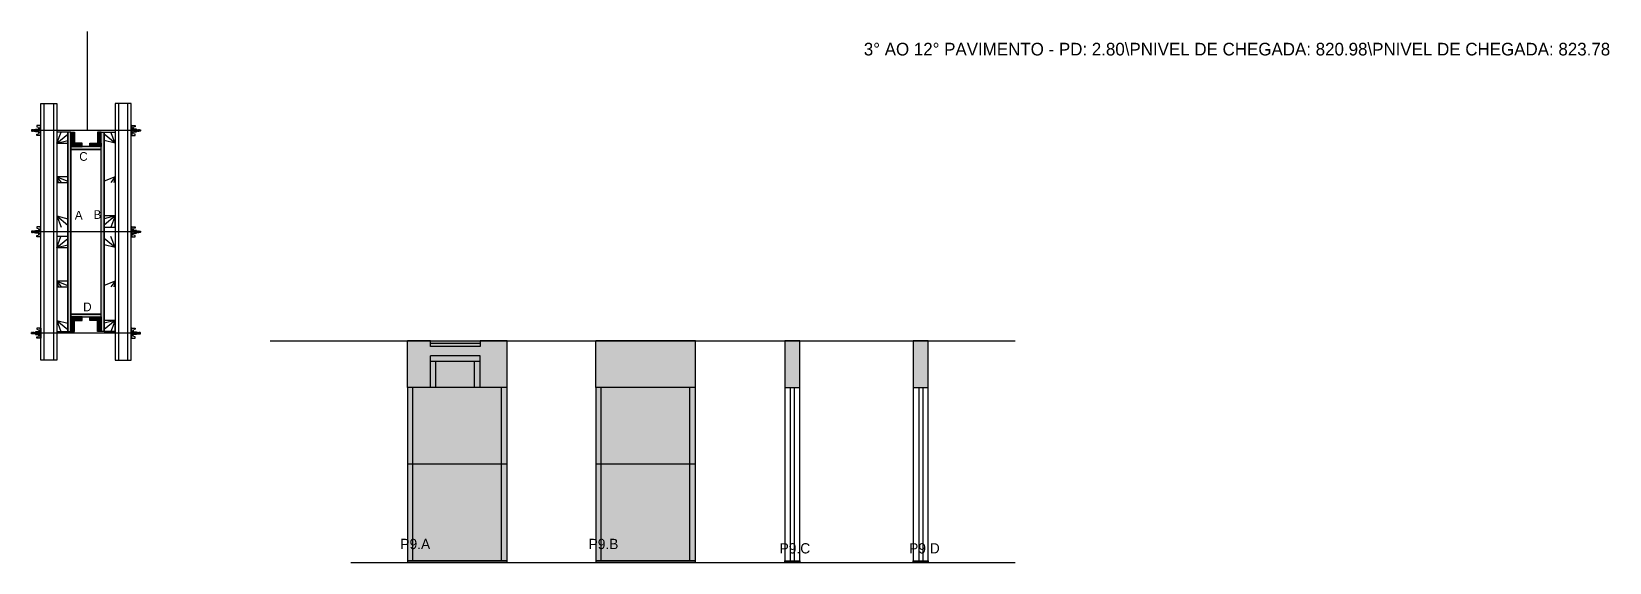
# Model space of a CAD drawing. Header units: metres. Extents: x 4302 to 6297, y 9820 to 10491.
import ezdxf

# ---------------------------------------------------------------- set-up
doc = ezdxf.new("R2010")
doc.units = ezdxf.units.M
for name, color, linetype in [('CHAPA', 7, 'Continuous'), ('COTA', 7, 'Continuous'), ('Hachura', 7, 'Continuous'), ('Madeira', 7, 'Continuous'), ('NOMENCLATURA', 7, 'Continuous'), ('Nível', 7, 'Continuous'), ('Painéis', 7, 'Continuous'), ('Perfil Metálico', 7, 'Continuous'), ('SARR_2.2x7', 7, 'Continuous'), ('SARRAFO', 7, 'Continuous'), ('Texto Seção', 7, 'Continuous'), ('TEXTO_GERAL', 7, 'Continuous')]:
    doc.layers.add(name, color=color, linetype=linetype)

msp = doc.modelspace()

# ---------------------------------------------------------------- hatches: boundary and pattern name
at = {"layer": 'COTA'}
h = msp.add_hatch(color=7, dxfattribs=at)
h.dxf.hatch_style = 1
h.paths.add_polyline_path([(4869.3, 10100.4), (4869.3, 10093.4), (4869.3, 10093.4), (4806.3, 10093.4), (4806.3, 10093.4), (4806.3, 10100.4), (4806.3, 10100.4), (4777.3, 10100.4), (4777.3, 10100.4), (4777.3, 10041.4), (4777.3, 10041.4), (4806.3, 10041.4), (4806.3, 10041.4), (4806.3, 10081.4), (4806.3, 10081.4), (4869.3, 10081.4), (4869.3, 10081.4), (4869.3, 10041.4), (4869.3, 10041.4), (4903.3, 10041.4), (4903.3, 10041.4), (4903.3, 10100.4), (4903.3, 10100.4), (4869.3, 10100.4)])
h = msp.add_hatch(color=7, dxfattribs=at)
h.dxf.hatch_style = 1
h.paths.add_polyline_path([(5015.3, 10041.4), (5141.3, 10041.4), (5141.3, 10041.4), (5141.3, 10100.4), (5141.3, 10100.4), (5015.3, 10100.4), (5015.3, 10100.4), (5015.3, 10041.4)])
h = msp.add_hatch(color=7, dxfattribs=at)
h.dxf.hatch_style = 1
h.paths.add_polyline_path([(5273.2, 10041.4), (5273.2, 10100.4), (5273.2, 10100.4), (5254.2, 10100.4), (5254.2, 10100.4), (5254.2, 10041.4), (5254.2, 10041.4), (5273.2, 10041.4)])
h = msp.add_hatch(color=7, dxfattribs=at)
h.dxf.hatch_style = 1
h.paths.add_polyline_path([(5435.7, 10041.4), (5435.7, 10100.4), (5435.7, 10100.4), (5416.7, 10100.4), (5416.7, 10100.4), (5416.7, 10041.4), (5416.7, 10041.4), (5435.7, 10041.4)])
at = {"layer": 'Hachura'}
h = msp.add_hatch(color=7, dxfattribs=at)
h.dxf.hatch_style = 1
h.paths.add_polyline_path([(4352, 10364.1), (4348, 10364.1), (4348, 10364.1), (4348, 10112.1), (4348, 10112.1), (4352, 10112.1), (4352, 10112.1), (4352, 10364.1)])
h = msp.add_hatch(color=7, dxfattribs=at)
h.dxf.hatch_style = 1
h.paths.add_polyline_path([(4352, 10350.1), (4356.4, 10350.1), (4356.4, 10350.1), (4356.4, 10364.1), (4356.4, 10364.1), (4352, 10364.1), (4352, 10364.1), (4352, 10350.1)])
h = msp.add_hatch(color=7, dxfattribs=at)
h.dxf.hatch_style = 1
h.paths.add_polyline_path([(4390, 10350.1), (4385.6, 10350.1), (4385.6, 10350.1), (4385.6, 10364.1), (4385.6, 10364.1), (4390, 10364.1), (4390, 10364.1), (4390, 10350.1)])
h = msp.add_hatch(color=7, dxfattribs=at)
h.dxf.hatch_style = 1
h.paths.add_polyline_path([(4390, 10364.1), (4394, 10364.1), (4394, 10364.1), (4394, 10112.1), (4394, 10112.1), (4390, 10112.1), (4390, 10112.1), (4390, 10364.1)])
h = msp.add_hatch(color=7, dxfattribs=at)
h.dxf.hatch_style = 1
h.paths.add_polyline_path([(4352, 10345.7), (4352, 10350.1), (4352, 10350.1), (4366, 10350.1), (4366, 10350.1), (4366, 10345.7), (4366, 10345.7), (4352, 10345.7)])
h = msp.add_hatch(color=7, dxfattribs=at)
h.dxf.hatch_style = 1
h.paths.add_polyline_path([(4390, 10342.1), (4390, 10345.7), (4390, 10345.7), (4352, 10345.7), (4352, 10345.7), (4352, 10342.1), (4352, 10342.1), (4390, 10342.1)])
h = msp.add_hatch(color=7, dxfattribs=at)
h.dxf.hatch_style = 1
h.paths.add_polyline_path([(4390, 10342.1), (4390, 10345.7), (4390, 10345.7), (4352, 10345.7), (4352, 10345.7), (4352, 10342.1), (4352, 10342.1), (4390, 10342.1)])
h = msp.add_hatch(color=7, dxfattribs=at)
h.dxf.hatch_style = 1
h.paths.add_polyline_path([(4390, 10345.7), (4390, 10350.1), (4390, 10350.1), (4376, 10350.1), (4376, 10350.1), (4376, 10345.7), (4376, 10345.7), (4390, 10345.7)])
h = msp.add_hatch(color=7, dxfattribs=at)
h.dxf.hatch_style = 1
h.paths.add_polyline_path([(4390, 10130.5), (4390, 10134.1), (4390, 10134.1), (4352, 10134.1), (4352, 10134.1), (4352, 10130.5), (4352, 10130.5), (4390, 10130.5)])
h = msp.add_hatch(color=7, dxfattribs=at)
h.dxf.hatch_style = 1
h.paths.add_polyline_path([(4390, 10130.5), (4390, 10134.1), (4390, 10134.1), (4352, 10134.1), (4352, 10134.1), (4352, 10130.5), (4352, 10130.5), (4390, 10130.5)])
h = msp.add_hatch(color=7, dxfattribs=at)
h.dxf.hatch_style = 1
h.paths.add_polyline_path([(4352, 10126.1), (4352, 10130.5), (4352, 10130.5), (4366, 10130.5), (4366, 10130.5), (4366, 10126.1), (4366, 10126.1), (4352, 10126.1)])
h = msp.add_hatch(color=7, dxfattribs=at)
h.dxf.hatch_style = 1
h.paths.add_polyline_path([(4352, 10126.1), (4356.4, 10126.1), (4356.4, 10126.1), (4356.4, 10112.1), (4356.4, 10112.1), (4352, 10112.1), (4352, 10112.1), (4352, 10126.1)])
h = msp.add_hatch(color=7, dxfattribs=at)
h.dxf.hatch_style = 1
h.paths.add_polyline_path([(4390, 10126.1), (4390, 10130.5), (4390, 10130.5), (4376, 10130.5), (4376, 10130.5), (4376, 10126.1), (4376, 10126.1), (4390, 10126.1)])
h = msp.add_hatch(color=7, dxfattribs=at)
h.dxf.hatch_style = 1
h.paths.add_polyline_path([(4390, 10126.1), (4385.6, 10126.1), (4385.6, 10126.1), (4385.6, 10112.1), (4385.6, 10112.1), (4390, 10112.1), (4390, 10112.1), (4390, 10126.1)])
h = msp.add_hatch(color=7, dxfattribs=at)
h.dxf.hatch_style = 1
h.paths.add_polyline_path([(4869.3, 10100.4), (4806.3, 10100.4), (4806.3, 10100.4), (4806.3, 10093.4), (4806.3, 10093.4), (4869.3, 10093.4), (4869.3, 10093.4), (4869.3, 10100.4)])
h = msp.add_hatch(color=7, dxfattribs=at)
h.dxf.hatch_style = 1
h.paths.add_polyline_path([(4869.3, 10081.4), (4806.3, 10081.4), (4806.3, 10081.4), (4806.3, 10041.4), (4806.3, 10041.4), (4869.3, 10041.4), (4869.3, 10041.4), (4869.3, 10081.4)])
h = msp.add_hatch(color=7, dxfattribs=at)
h.dxf.hatch_style = 1
h.paths.add_polyline_path([(4903.3, 10041.4), (4777.3, 10041.4), (4777.3, 10041.4), (4777.3, 9820.4), (4777.3, 9820.4), (4903.3, 9820.4), (4903.3, 9820.4), (4903.3, 10041.4)])
h = msp.add_hatch(color=7, dxfattribs=at)
h.dxf.hatch_style = 1
h.paths.add_polyline_path([(5141.3, 10041.4), (5015.3, 10041.4), (5015.3, 10041.4), (5015.3, 9820.4), (5015.3, 9820.4), (5141.3, 9820.4), (5141.3, 9820.4), (5141.3, 10041.4)])

# ---------------------------------------------------------------- linework, layer by layer
at = {"layer": 'CHAPA', "color": 7, "lineweight": 25}
for points in [[(4352, 10364.1), (4348, 10364.1), (4348, 10112.1), (4352, 10112.1)], [(4352, 10364.1), (4348, 10364.1), (4348, 10112.1), (4352, 10112.1)], [(4390, 10364.1), (4394, 10364.1), (4394, 10112.1), (4390, 10112.1)], [(4390, 10364.1), (4394, 10364.1), (4394, 10112.1), (4390, 10112.1)], [(4390, 10342.1), (4390, 10345.7), (4352, 10345.7), (4352, 10342.1)], [(4390, 10342.1), (4390, 10345.7), (4352, 10345.7), (4352, 10342.1)], [(4390, 10130.5), (4390, 10134.1), (4352, 10134.1), (4352, 10130.5)], [(4390, 10130.5), (4390, 10134.1), (4352, 10134.1), (4352, 10130.5)]]:
    msp.add_lwpolyline(points, close=True, dxfattribs=at)
at = {"layer": 'COTA', "color": 7, "lineweight": 25}
for p, q in [((4777.3, 10041.4), (4777.3, 10100.4)), ((4806.3, 10100.4), (4777.3, 10100.4)), ((4903.3, 10100.4), (4869.3, 10100.4)), ((4903.3, 10041.4), (4903.3, 10100.4)), ((5141.3, 10100.4), (5015.3, 10100.4)), ((5015.3, 10041.4), (5015.3, 10100.4)), ((5141.3, 10041.4), (5141.3, 10100.4))]:
    msp.add_line(p, q, dxfattribs=at)
for points in [[(5273.2, 10041.4), (5273.2, 10100.4), (5254.2, 10100.4), (5254.2, 10041.4)], [(5435.7, 10041.4), (5435.7, 10100.4), (5416.7, 10100.4), (5416.7, 10041.4)]]:
    msp.add_lwpolyline(points, dxfattribs=at)
at = {"layer": 'Defpoints', "color": 7, "lineweight": 25}
msp.add_line((4372.9, 10366.1), (4372.9, 10491.1), dxfattribs=at)
at = {"layer": 'Hachura', "color": 7, "lineweight": 25}
for p, q in [((4314, 10372.5), (4308.9, 10372.5)), ((4308.9, 10372.5), (4308.9, 10370.9)), ((4313.1, 10372.5), (4313.1, 10359.6)), ((4313.1, 10372.5), (4313.1, 10367.4)), ((4313.1, 10372.4), (4314, 10372.4)), ((4313.1, 10372.2), (4314, 10372.2)), ((4313.1, 10371.8), (4314, 10371.8)), ((4313.1, 10371.4), (4314, 10371.4)), ((4314, 10359.6), (4314, 10372.5)), ((4428, 10359.6), (4428, 10372.5)), ((4428, 10372.5), (4433.2, 10372.5)), ((4429, 10372.4), (4428, 10372.4)), ((4429, 10372.2), (4428, 10372.2)), ((4429, 10371.8), (4428, 10371.8)), ((4429, 10371.4), (4428, 10371.4)), ((4428.9, 10372.5), (4428.9, 10359.6)), ((4428.9, 10372.5), (4428.9, 10367.4)), ((4433.2, 10372.5), (4433.2, 10370.9)), ((4302.6, 10367.1), (4302.2, 10366.8)), ((4302.2, 10366.8), (4302.2, 10365.5)), ((4302.6, 10365.2), (4302.2, 10365.5)), ((4302.9, 10367.1), (4302.6, 10367.1)), ((4302.6, 10367.1), (4302.6, 10367.1)), ((4302.6, 10365.2), (4302.6, 10367.1)), ((4303.2, 10365.2), (4302.6, 10366.5)), ((4303.1, 10365.1), (4302.6, 10366.2)), ((4302.6, 10365.7), (4302.9, 10365)), ((4302.6, 10365.4), (4302.7, 10365.2)), ((4302.7, 10365.2), (4302.6, 10365.2)), ((4302.9, 10367.1), (4303.8, 10365.2)), ((4302.9, 10367.1), (4303.8, 10365.2)), ((4303, 10367.2), (4304.1, 10365)), ((4304.3, 10365.1), (4303.2, 10367.2)), ((4303.2, 10365.2), (4303.8, 10365.2)), ((4304, 10367.1), (4303.4, 10367.1)), ((4304.4, 10365.2), (4303.4, 10367.1)), ((4304, 10367.1), (4305, 10365.2)), ((4304.1, 10367.2), (4305.2, 10365)), ((4305.4, 10365.1), (4304.4, 10367.2)), ((4305, 10365.2), (4304.4, 10365.2)), ((4305.2, 10367.1), (4304.6, 10367.1)), ((4305.5, 10365.2), (4304.6, 10367.1)), ((4304.8, 10367.1), (4304.6, 10367.1)), ((4305.2, 10367.1), (4306.2, 10365.2)), ((4305.3, 10367.2), (4306.4, 10365)), ((4306.6, 10365.1), (4305.5, 10367.2)), ((4305.7, 10365.2), (4305.5, 10365.2)), ((4306.4, 10367.1), (4305.7, 10367.1)), ((4306.7, 10365.2), (4305.7, 10367.1)), ((4305.7, 10365.2), (4306.2, 10365.2)), ((4306.4, 10367.1), (4307.3, 10365.2)), ((4307.3, 10366), (4306.7, 10367.2)), ((4306.7, 10365.2), (4307.3, 10365.2)), ((4307.3, 10366.2), (4306.9, 10367.1)), ((4307.3, 10367.1), (4306.9, 10367.1)), ((4438.8, 10366.1), (4307, 10366.1)), ((4307.3, 10364.4), (4307.3, 10367.8)), ((4307.3, 10367.8), (4310.5, 10367.8)), ((4307.3, 10366.7), (4310.5, 10366.7)), ((4307.3, 10365.2), (4310.5, 10365.2)), ((4310.5, 10364.4), (4307.3, 10364.4)), ((4307.4, 10364.4), (4307.4, 10367.8)), ((4308.9, 10370.9), (4311.1, 10370.3)), ((4308.9, 10361.3), (4311.1, 10361.9)), ((4308.9, 10359.6), (4308.9, 10361.3)), ((4313.1, 10359.6), (4308.9, 10359.6)), ((4310.5, 10368), (4310.5, 10364.2)), ((4313.1, 10368), (4310.5, 10368)), ((4310.5, 10364.2), (4310.5, 10364.4)), ((4310.5, 10364.2), (4310.5, 10364.4)), ((4310.5, 10364.2), (4313.1, 10364.2)), ((4313.1, 10366.4), (4311.1, 10366.4)), ((4311.1, 10365.9), (4313.1, 10365.9)), ((4311.3, 10370), (4311.3, 10368)), ((4311.3, 10362.2), (4311.3, 10364.2)), ((4313.1, 10370.5), (4314, 10370.5)), ((4313.1, 10369.1), (4314, 10369.1)), ((4313.1, 10366.1), (4313.1, 10368)), ((4313.1, 10367.4), (4313.1, 10366.7)), ((4313.1, 10366.1), (4314, 10366.1)), ((4313.1, 10363.1), (4314, 10363.1)), ((4313.1, 10361.6), (4314, 10361.6)), ((4313.1, 10360.8), (4314, 10360.8)), ((4313.1, 10360.3), (4314, 10360.3)), ((4313.1, 10360), (4314, 10360)), ((4313.1, 10359.8), (4314, 10359.8)), ((4313.1, 10359.6), (4314, 10359.6)), ((4313.4, 10367), (4313.2, 10367)), ((4313.3, 10365.1), (4313.7, 10365.1)), ((4313.9, 10367), (4313.4, 10367)), ((4314, 10360.6), (4314, 10368.4)), ((4429, 10370.5), (4428, 10370.5)), ((4429, 10369.1), (4428, 10369.1)), ((4428, 10360.6), (4428, 10368.4)), ((4428.9, 10366.1), (4428, 10366.1)), ((4429, 10363.1), (4428, 10363.1)), ((4429, 10361.6), (4428, 10361.6)), ((4429, 10360.8), (4428, 10360.8)), ((4429, 10360.3), (4428, 10360.3)), ((4429, 10360), (4428, 10360)), ((4429, 10359.8), (4428, 10359.8)), ((4428.9, 10359.6), (4428, 10359.6)), ((4428.2, 10367), (4428.6, 10367)), ((4428.8, 10365.1), (4428.4, 10365.1)), ((4428.6, 10367), (4428.8, 10367)), ((4428.9, 10366.1), (4428.9, 10368)), ((4428.9, 10368), (4431.5, 10368)), ((4428.9, 10367.4), (4428.9, 10366.7)), ((4428.9, 10366.4), (4430.9, 10366.4)), ((4430.9, 10365.9), (4428.9, 10365.9)), ((4431.5, 10364.2), (4428.9, 10364.2)), ((4428.9, 10359.6), (4433.2, 10359.6)), ((4430.7, 10370), (4430.7, 10368)), ((4430.7, 10362.2), (4430.7, 10364.2)), ((4433.2, 10370.9), (4431, 10370.3)), ((4433.2, 10361.3), (4431, 10361.9)), ((4431.5, 10368), (4431.5, 10364.2)), ((4434.7, 10367.8), (4431.5, 10367.8)), ((4434.7, 10366.7), (4431.5, 10366.7)), ((4434.7, 10365.2), (4431.5, 10365.2)), ((4431.5, 10364.4), (4434.7, 10364.4)), ((4431.5, 10364.2), (4431.5, 10364.4)), ((4431.5, 10364.2), (4431.5, 10364.4)), ((4433.2, 10359.6), (4433.2, 10361.3)), ((4434.7, 10364.4), (4434.7, 10367.8)), ((4434.7, 10364.4), (4434.7, 10367.8)), ((4434.7, 10366), (4435.4, 10367.2)), ((4435.7, 10367.1), (4434.7, 10365.2)), ((4434.7, 10366.2), (4435.2, 10367.1)), ((4434.7, 10367.1), (4435.2, 10367.1)), ((4435.4, 10365.2), (4434.7, 10365.2)), ((4435.4, 10365.2), (4436.4, 10367.1)), ((4435.5, 10365.1), (4436.5, 10367.2)), ((4436.8, 10367.2), (4435.7, 10365)), ((4435.7, 10367.1), (4436.4, 10367.1)), ((4436.9, 10367.1), (4435.9, 10365.2)), ((4436.3, 10365.2), (4435.9, 10365.2)), ((4436.3, 10365.2), (4436.5, 10365.2)), ((4436.5, 10365.2), (4437.5, 10367.1)), ((4436.6, 10365.1), (4437.7, 10367.2)), ((4437.9, 10367.2), (4436.9, 10365)), ((4436.9, 10367.1), (4437.5, 10367.1)), ((4438, 10367.1), (4437.1, 10365.2)), ((4437.1, 10365.2), (4437.7, 10365.2)), ((4437.3, 10367.1), (4437.5, 10367.1)), ((4437.7, 10365.2), (4438.7, 10367.1)), ((4437.8, 10365.1), (4438.9, 10367.2)), ((4439.1, 10367.2), (4438, 10365)), ((4438, 10367.1), (4438.7, 10367.1)), ((4439.2, 10367.1), (4438.2, 10365.2)), ((4439.2, 10367.1), (4438.2, 10365.2)), ((4438.9, 10365.2), (4438.2, 10365.2)), ((4438.9, 10365.2), (4439.5, 10366.5)), ((4438.9, 10365.1), (4439.5, 10366.2)), ((4439.2, 10367.1), (4439.5, 10367.1)), ((4439.5, 10365.7), (4439.2, 10365)), ((4439.5, 10365.4), (4439.4, 10365.2)), ((4439.4, 10365.2), (4439.5, 10365.2)), ((4439.5, 10367.1), (4439.5, 10367.1)), ((4439.5, 10367.1), (4439.8, 10366.8)), ((4439.5, 10365.2), (4439.5, 10367.1)), ((4439.5, 10365.2), (4439.8, 10365.5)), ((4439.8, 10366.8), (4439.8, 10365.5)), ((4302.5, 10239.1), (4302.2, 10238.8)), ((4302.2, 10238.8), (4302.2, 10237.5)), ((4302.5, 10237.2), (4302.2, 10237.5)), ((4302.9, 10239.1), (4302.5, 10239.1)), ((4302.5, 10239.1), (4302.5, 10239.1)), ((4302.5, 10237.2), (4302.5, 10239.1)), ((4303.2, 10237.2), (4302.5, 10238.5)), ((4303.1, 10237.1), (4302.5, 10238.2)), ((4302.5, 10237.7), (4302.9, 10237)), ((4302.5, 10237.4), (4302.7, 10237.2)), ((4302.7, 10237.2), (4302.5, 10237.2)), ((4302.9, 10239.2), (4304, 10237)), ((4302.9, 10239.1), (4303.8, 10237.2)), ((4302.9, 10239.1), (4303.8, 10237.2)), ((4304.3, 10237.1), (4303.2, 10239.2)), ((4303.2, 10237.2), (4303.8, 10237.2)), ((4304, 10239.1), (4303.4, 10239.1)), ((4304.3, 10237.2), (4303.4, 10239.1)), ((4304, 10239.1), (4305, 10237.2)), ((4304.1, 10239.2), (4305.2, 10237)), ((4305.4, 10237.1), (4304.3, 10239.2)), ((4305, 10237.2), (4304.3, 10237.2)), ((4305.2, 10239.1), (4304.5, 10239.1)), ((4305.5, 10237.2), (4304.5, 10239.1)), ((4304.7, 10239.1), (4304.5, 10239.1)), ((4305.2, 10239.1), (4306.1, 10237.2)), ((4305.3, 10239.2), (4306.4, 10237)), ((4306.6, 10237.1), (4305.5, 10239.2)), ((4305.7, 10237.2), (4305.5, 10237.2)), ((4306.3, 10239.1), (4305.7, 10239.1)), ((4306.7, 10237.2), (4305.7, 10239.1)), ((4305.7, 10237.2), (4306.1, 10237.2)), ((4306.3, 10239.1), (4307.3, 10237.2)), ((4307.3, 10238), (4306.7, 10239.2)), ((4306.7, 10237.2), (4307.3, 10237.2)), ((4307.3, 10238.2), (4306.9, 10239.1)), ((4307.3, 10239.1), (4306.9, 10239.1)), ((4438.8, 10238.1), (4307, 10238.1)), ((4307.3, 10236.4), (4307.3, 10239.8)), ((4307.3, 10239.8), (4310.5, 10239.8)), ((4307.3, 10238.7), (4310.5, 10238.7)), ((4307.3, 10237.2), (4310.5, 10237.2)), ((4310.5, 10236.4), (4307.3, 10236.4)), ((4307.4, 10236.4), (4307.4, 10239.8)), ((4314, 10244.5), (4308.9, 10244.5)), ((4308.9, 10244.5), (4308.9, 10242.9)), ((4308.9, 10242.9), (4311.1, 10242.3)), ((4308.9, 10233.3), (4311.1, 10233.9)), ((4308.9, 10231.6), (4308.9, 10233.3)), ((4310.5, 10240), (4310.5, 10236.1)), ((4313.1, 10240), (4310.5, 10240)), ((4310.5, 10236.1), (4310.5, 10236.4)), ((4310.5, 10236.1), (4310.5, 10236.4)), ((4310.5, 10236.1), (4313.1, 10236.1)), ((4313.1, 10238.4), (4311.1, 10238.4)), ((4311.1, 10237.9), (4313.1, 10237.9)), ((4311.3, 10242), (4311.3, 10240)), ((4311.3, 10234.2), (4311.3, 10236.2)), ((4313.1, 10244.5), (4313.1, 10231.6)), ((4313.1, 10244.5), (4313.1, 10239.4)), ((4313.1, 10244.4), (4314, 10244.4)), ((4313.1, 10244.2), (4314, 10244.2)), ((4313.1, 10243.8), (4314, 10243.8)), ((4313.1, 10243.4), (4314, 10243.4)), ((4313.1, 10242.5), (4314, 10242.5)), ((4313.1, 10241.1), (4314, 10241.1)), ((4313.1, 10238.1), (4313.1, 10240)), ((4313.1, 10239.4), (4313.1, 10238.7)), ((4313.1, 10238.1), (4314, 10238.1)), ((4313.1, 10235.1), (4314, 10235.1)), ((4313.1, 10233.6), (4314, 10233.6)), ((4313.1, 10232.8), (4314, 10232.8)), ((4313.1, 10232.3), (4314, 10232.3)), ((4313.1, 10232), (4314, 10232)), ((4313.1, 10231.8), (4314, 10231.8)), ((4313.4, 10239), (4313.2, 10239)), ((4313.2, 10237.1), (4313.7, 10237.1)), ((4313.9, 10239), (4313.4, 10239)), ((4314, 10231.6), (4314, 10244.5)), ((4314, 10232.6), (4314, 10240.4)), ((4428, 10231.6), (4428, 10244.5)), ((4428, 10244.5), (4433.1, 10244.5)), ((4428.9, 10244.4), (4428, 10244.4)), ((4428.9, 10244.2), (4428, 10244.2)), ((4428.9, 10243.8), (4428, 10243.8)), ((4428.9, 10243.4), (4428, 10243.4)), ((4428.9, 10242.5), (4428, 10242.5)), ((4428.9, 10241.1), (4428, 10241.1)), ((4428, 10232.6), (4428, 10240.4)), ((4428.9, 10238.1), (4428, 10238.1)), ((4428.9, 10235.1), (4428, 10235.1)), ((4428.9, 10233.6), (4428, 10233.6)), ((4428.9, 10232.8), (4428, 10232.8)), ((4428.9, 10232.3), (4428, 10232.3)), ((4428.9, 10232), (4428, 10232)), ((4428.9, 10231.8), (4428, 10231.8)), ((4428.2, 10239), (4428.6, 10239)), ((4428.8, 10237.1), (4428.4, 10237.1)), ((4428.6, 10239), (4428.8, 10239)), ((4428.9, 10244.5), (4428.9, 10231.6)), ((4428.9, 10244.5), (4428.9, 10239.4)), ((4428.9, 10238.1), (4428.9, 10240)), ((4428.9, 10240), (4431.5, 10240)), ((4428.9, 10239.4), (4428.9, 10238.7)), ((4428.9, 10238.4), (4430.9, 10238.4)), ((4430.9, 10237.9), (4428.9, 10237.9)), ((4431.5, 10236.1), (4428.9, 10236.1)), ((4430.7, 10242), (4430.7, 10240)), ((4430.7, 10234.2), (4430.7, 10236.2)), ((4433.2, 10242.9), (4431, 10242.3)), ((4433.2, 10233.3), (4431, 10233.9)), ((4431.5, 10240), (4431.5, 10236.1)), ((4434.7, 10239.8), (4431.5, 10239.8)), ((4434.7, 10238.7), (4431.5, 10238.7)), ((4434.7, 10237.2), (4431.5, 10237.2)), ((4431.5, 10236.4), (4434.7, 10236.4)), ((4431.5, 10236.1), (4431.5, 10236.4)), ((4431.5, 10236.1), (4431.5, 10236.4)), ((4433.2, 10244.5), (4433.2, 10242.9)), ((4433.2, 10231.6), (4433.2, 10233.3)), ((4434.7, 10236.4), (4434.7, 10239.8)), ((4434.7, 10236.4), (4434.7, 10239.8)), ((4434.7, 10238), (4435.4, 10239.2)), ((4435.7, 10239.1), (4434.7, 10237.2)), ((4434.7, 10238.2), (4435.2, 10239.1)), ((4434.7, 10239.1), (4435.2, 10239.1)), ((4435.4, 10237.2), (4434.7, 10237.2)), ((4435.4, 10237.1), (4436.5, 10239.2)), ((4435.4, 10237.2), (4436.3, 10239.1)), ((4436.8, 10239.2), (4435.7, 10237)), ((4435.7, 10239.1), (4436.3, 10239.1)), ((4436.8, 10239.1), (4435.9, 10237.2)), ((4436.3, 10237.2), (4435.9, 10237.2)), ((4436.3, 10237.2), (4436.5, 10237.2)), ((4436.5, 10237.2), (4437.5, 10239.1)), ((4436.6, 10237.1), (4437.7, 10239.2)), ((4437.9, 10239.2), (4436.8, 10237)), ((4436.8, 10239.1), (4437.5, 10239.1)), ((4438, 10239.1), (4437, 10237.2)), ((4437, 10237.2), (4437.7, 10237.2)), ((4437.3, 10239.1), (4437.5, 10239.1)), ((4437.7, 10237.2), (4438.7, 10239.1)), ((4437.8, 10237.1), (4438.8, 10239.2)), ((4439.1, 10239.2), (4438, 10237)), ((4438, 10239.1), (4438.7, 10239.1)), ((4439.2, 10239.1), (4438.2, 10237.2)), ((4439.2, 10239.1), (4438.2, 10237.2)), ((4438.8, 10237.2), (4438.2, 10237.2)), ((4438.8, 10237.2), (4439.5, 10238.5)), ((4438.9, 10237.1), (4439.5, 10238.2)), ((4439.2, 10239.1), (4439.5, 10239.1)), ((4439.5, 10237.7), (4439.2, 10237)), ((4439.5, 10237.4), (4439.4, 10237.2)), ((4439.4, 10237.2), (4439.5, 10237.2)), ((4439.5, 10239.1), (4439.5, 10239.1)), ((4439.5, 10239.1), (4439.8, 10238.8)), ((4439.5, 10237.2), (4439.5, 10239.1)), ((4439.5, 10237.2), (4439.8, 10237.5)), ((4439.8, 10238.8), (4439.8, 10237.5)), ((4313.1, 10231.6), (4308.9, 10231.6)), ((4313.1, 10231.6), (4314, 10231.6)), ((4428.9, 10231.6), (4428, 10231.6)), ((4428.9, 10231.6), (4433.2, 10231.6)), ((4313.1, 10116.5), (4308.9, 10116.5)), ((4308.9, 10116.5), (4308.9, 10114.9)), ((4308.9, 10114.9), (4311.1, 10114.3)), ((4311.3, 10114), (4311.3, 10112)), ((4313.1, 10103.6), (4313.1, 10116.5)), ((4313.1, 10116.5), (4314, 10116.5)), ((4313.1, 10116.4), (4314, 10116.4)), ((4313.1, 10116.2), (4314, 10116.2)), ((4313.1, 10115.8), (4314, 10115.8)), ((4313.1, 10115.4), (4314, 10115.4)), ((4313.1, 10114.5), (4314, 10114.5)), ((4313.1, 10113.1), (4314, 10113.1)), ((4314, 10116.5), (4314, 10103.6)), ((4314, 10115.6), (4314, 10107.8)), ((4428, 10116.5), (4428, 10103.6)), ((4428.9, 10116.5), (4428, 10116.5)), ((4429, 10116.4), (4428, 10116.4)), ((4429, 10116.2), (4428, 10116.2)), ((4429, 10115.8), (4428, 10115.8)), ((4428, 10115.6), (4428, 10107.8)), ((4429, 10115.4), (4428, 10115.4)), ((4429, 10114.5), (4428, 10114.5)), ((4429, 10113.1), (4428, 10113.1)), ((4428.9, 10103.6), (4428.9, 10116.5)), ((4428.9, 10116.5), (4433.2, 10116.5)), ((4430.7, 10114), (4430.7, 10112)), ((4433.2, 10114.9), (4431, 10114.3)), ((4433.2, 10116.5), (4433.2, 10114.9)), ((4302.6, 10111), (4302.2, 10110.7)), ((4302.2, 10109.4), (4302.2, 10110.7)), ((4302.6, 10109.1), (4302.2, 10109.4)), ((4302.6, 10110.5), (4302.9, 10111.1)), ((4303.1, 10111.1), (4302.6, 10110)), ((4302.6, 10110.7), (4302.7, 10111)), ((4302.7, 10111), (4302.6, 10111)), ((4303.2, 10111), (4302.6, 10109.7)), ((4302.6, 10111), (4302.6, 10109.1)), ((4302.9, 10109.1), (4302.6, 10109.1)), ((4302.6, 10109.1), (4302.6, 10109.1)), ((4302.9, 10109.1), (4303.8, 10111)), ((4302.9, 10109.1), (4303.8, 10111)), ((4303, 10109), (4304.1, 10111.1)), ((4304.3, 10111.1), (4303.2, 10108.9)), ((4303.2, 10111), (4303.8, 10111)), ((4304.4, 10111), (4303.4, 10109.1)), ((4304, 10109.1), (4303.4, 10109.1)), ((4304, 10109.1), (4305, 10111)), ((4304.1, 10109), (4305.2, 10111.1)), ((4305.4, 10111.1), (4304.4, 10108.9)), ((4305, 10111), (4304.4, 10111)), ((4305.5, 10111), (4304.6, 10109.1)), ((4305.2, 10109.1), (4304.6, 10109.1)), ((4304.8, 10109.1), (4304.6, 10109.1)), ((4305.2, 10109.1), (4306.2, 10111)), ((4305.3, 10109), (4306.4, 10111.1)), ((4306.6, 10111.1), (4305.5, 10108.9)), ((4305.7, 10111), (4305.5, 10111)), ((4305.7, 10111), (4306.2, 10111)), ((4306.7, 10111), (4305.7, 10109.1)), ((4306.4, 10109.1), (4305.7, 10109.1)), ((4306.4, 10109.1), (4307.3, 10111)), ((4306.7, 10111), (4307.3, 10111)), ((4307.3, 10110.2), (4306.7, 10108.9)), ((4307.3, 10110), (4306.9, 10109.1)), ((4307.3, 10109.1), (4306.9, 10109.1)), ((4438.8, 10110.1), (4307, 10110.1)), ((4307.3, 10111.8), (4307.3, 10108.4)), ((4310.5, 10111.8), (4307.3, 10111.8)), ((4307.3, 10111), (4310.5, 10111)), ((4307.3, 10109.4), (4310.5, 10109.4)), ((4307.3, 10108.4), (4310.5, 10108.4)), ((4307.4, 10111.8), (4307.4, 10108.4)), ((4308.9, 10105.3), (4311.1, 10105.9)), ((4308.9, 10103.6), (4308.9, 10105.3)), ((4314, 10103.6), (4308.9, 10103.6)), ((4310.5, 10108.2), (4310.5, 10112)), ((4310.5, 10112), (4313.1, 10112)), ((4310.5, 10112), (4310.5, 10111.8)), ((4310.5, 10112), (4310.5, 10111.8)), ((4313.1, 10108.2), (4310.5, 10108.2)), ((4311.1, 10110.3), (4313.1, 10110.3)), ((4313.1, 10109.8), (4311.1, 10109.8)), ((4311.3, 10106.2), (4311.3, 10108.2)), ((4313.1, 10110.1), (4313.1, 10108.2)), ((4313.1, 10110.1), (4314, 10110.1)), ((4313.1, 10108.8), (4313.1, 10109.4)), ((4313.1, 10103.6), (4313.1, 10108.8)), ((4313.1, 10107), (4314, 10107)), ((4313.1, 10105.6), (4314, 10105.6)), ((4313.1, 10104.8), (4314, 10104.8)), ((4313.1, 10104.3), (4314, 10104.3)), ((4313.1, 10104), (4314, 10104)), ((4313.1, 10103.8), (4314, 10103.8)), ((4313.4, 10109.1), (4313.2, 10109.1)), ((4313.3, 10111.1), (4313.7, 10111.1)), ((4313.9, 10109.1), (4313.4, 10109.1)), ((4428.9, 10110.1), (4428, 10110.1)), ((4429, 10107), (4428, 10107)), ((4429, 10105.6), (4428, 10105.6)), ((4429, 10104.8), (4428, 10104.8)), ((4429, 10104.3), (4428, 10104.3)), ((4429, 10104), (4428, 10104)), ((4429, 10103.8), (4428, 10103.8)), ((4428, 10103.6), (4433.2, 10103.6)), ((4428.2, 10109.1), (4428.6, 10109.1)), ((4428.8, 10111.1), (4428.4, 10111.1)), ((4428.6, 10109.1), (4428.8, 10109.1)), ((4431.5, 10112), (4428.9, 10112)), ((4430.9, 10110.3), (4428.9, 10110.3)), ((4428.9, 10110.1), (4428.9, 10108.2)), ((4428.9, 10109.8), (4430.9, 10109.8)), ((4428.9, 10108.8), (4428.9, 10109.4)), ((4428.9, 10103.6), (4428.9, 10108.8)), ((4428.9, 10108.2), (4431.5, 10108.2)), ((4430.7, 10106.2), (4430.7, 10108.2)), ((4433.2, 10105.3), (4431, 10105.9)), ((4431.5, 10108.2), (4431.5, 10112)), ((4431.5, 10112), (4431.5, 10111.8)), ((4431.5, 10112), (4431.5, 10111.8)), ((4431.5, 10111.8), (4434.7, 10111.8)), ((4434.7, 10111), (4431.5, 10111)), ((4434.7, 10109.4), (4431.5, 10109.4)), ((4434.7, 10108.4), (4431.5, 10108.4)), ((4433.2, 10103.6), (4433.2, 10105.3)), ((4434.7, 10111.8), (4434.7, 10108.4)), ((4434.7, 10111.8), (4434.7, 10108.4)), ((4435.4, 10111), (4434.7, 10111)), ((4435.7, 10109.1), (4434.7, 10111)), ((4434.7, 10110.2), (4435.4, 10108.9)), ((4434.7, 10110), (4435.2, 10109.1)), ((4434.7, 10109.1), (4435.2, 10109.1)), ((4435.4, 10111), (4436.4, 10109.1)), ((4435.5, 10111.1), (4436.5, 10108.9)), ((4436.8, 10109), (4435.7, 10111.1)), ((4435.7, 10109.1), (4436.4, 10109.1)), ((4436.3, 10111), (4435.9, 10111)), ((4436.9, 10109.1), (4435.9, 10111)), ((4436.3, 10111), (4436.5, 10111)), ((4436.5, 10111), (4437.5, 10109.1)), ((4436.6, 10111.1), (4437.7, 10108.9)), ((4437.9, 10109), (4436.9, 10111.1)), ((4436.9, 10109.1), (4437.5, 10109.1)), ((4437.1, 10111), (4437.7, 10111)), ((4438, 10109.1), (4437.1, 10111)), ((4437.3, 10109.1), (4437.5, 10109.1)), ((4437.7, 10111), (4438.7, 10109.1)), ((4437.8, 10111.1), (4438.9, 10108.9)), ((4439.1, 10109), (4438, 10111.1)), ((4438, 10109.1), (4438.7, 10109.1)), ((4439.2, 10109.1), (4438.2, 10111)), ((4438.9, 10111), (4438.2, 10111)), ((4439.2, 10109.1), (4438.2, 10111)), ((4438.9, 10111.1), (4439.5, 10110)), ((4438.9, 10111), (4439.5, 10109.7)), ((4439.5, 10110.5), (4439.2, 10111.1)), ((4439.2, 10109.1), (4439.5, 10109.1)), ((4439.5, 10110.7), (4439.4, 10111)), ((4439.4, 10111), (4439.5, 10111)), ((4439.5, 10111), (4439.8, 10110.7)), ((4439.5, 10111), (4439.5, 10109.1)), ((4439.5, 10109.1), (4439.8, 10109.4)), ((4439.5, 10109.1), (4439.5, 10109.1)), ((4439.8, 10109.4), (4439.8, 10110.7))]:
    msp.add_line(p, q, dxfattribs=at)
at = {"layer": 'Madeira', "color": 7, "lineweight": 25}
for p, q in [((4334, 10350.1), (4339.5, 10364.1)), ((4334, 10350.1), (4348, 10361.6)), ((4334, 10350.1), (4348, 10353.6)), ((4408, 10350.1), (4394, 10361.6)), ((4408, 10350.1), (4394, 10353.6)), ((4408, 10350.1), (4402.6, 10364.1)), ((4334, 10307.6), (4339.8, 10300.6)), ((4334, 10307.6), (4335.8, 10300.6)), ((4334, 10307.6), (4348, 10302.2)), ((4408, 10307.6), (4394, 10302.2)), ((4408, 10307.6), (4402.3, 10300.6)), ((4408, 10307.6), (4406.3, 10300.6)), ((4334, 10258.1), (4348, 10246.6)), ((4334, 10258.1), (4348, 10254.6)), ((4334, 10258.1), (4339.5, 10244.1)), ((4408, 10258.1), (4394, 10246.6)), ((4408, 10258.1), (4394, 10254.6)), ((4408, 10258.1), (4402.6, 10244.1)), ((4334, 10218.1), (4339.4, 10232.1)), ((4408.1, 10218.1), (4402.6, 10232.1)), ((4334, 10218.1), (4348, 10229.6)), ((4334, 10218.1), (4348, 10221.6)), ((4408.1, 10218.1), (4394, 10229.6)), ((4408.1, 10218.1), (4394.1, 10221.6)), ((4334, 10175.6), (4339.8, 10168.6)), ((4334, 10175.6), (4335.8, 10168.6)), ((4334, 10175.6), (4348, 10170.2)), ((4408, 10175.6), (4394, 10170.2)), ((4408, 10175.6), (4402.3, 10168.6)), ((4408, 10175.6), (4406.3, 10168.6)), ((4334, 10126.1), (4348, 10114.6)), ((4334, 10126.1), (4348, 10122.6)), ((4334, 10126.1), (4339.4, 10112.1)), ((4408.1, 10126.1), (4394, 10114.6)), ((4408.1, 10126.1), (4394.1, 10122.6)), ((4408.1, 10126.1), (4402.6, 10112.1))]:
    msp.add_line(p, q, dxfattribs=at)
for points in [[(4334, 10112.1), (4348, 10112.1), (4348, 10364.1), (4334, 10364.1)], [(4334, 10350.1), (4348, 10350.1), (4348, 10364.1), (4334, 10364.1)], [(4408, 10112.1), (4394, 10112.1), (4394, 10364.1), (4408, 10364.1)], [(4408, 10112.1), (4394, 10112.1), (4394, 10364.1), (4408, 10364.1)], [(4334, 10307.6), (4334, 10300.6), (4348, 10300.6), (4348, 10307.6)], [(4408, 10258.1), (4394, 10258.1), (4394, 10244.1), (4408, 10244.1)], [(4334, 10218.1), (4348, 10218.1), (4348, 10232.1), (4334, 10232.1)], [(4334, 10175.6), (4334, 10168.6), (4348, 10168.6), (4348, 10175.6)], [(4408.1, 10126.1), (4394.1, 10126.1), (4394, 10112.1), (4408, 10112.1)]]:
    msp.add_lwpolyline(points, close=True, dxfattribs=at)
at = {"layer": 'Nível', "color": 7, "lineweight": 25}
for p, q in [((4603.7, 10100.4), (5545.7, 10100.4)), ((4705.9, 9820.4), (5545.7, 9820.4))]:
    msp.add_line(p, q, dxfattribs=at)
at = {"layer": 'Painéis', "color": 7, "lineweight": 25}
for p, q in [((4806.3, 10041.4), (4806.3, 10081.4)), ((4869.3, 10081.4), (4806.3, 10081.4)), ((4869.3, 10041.4), (4869.3, 10081.4)), ((4777.3, 10041.4), (4777.3, 9944.4)), ((4903.3, 10041.4), (4777.3, 10041.4)), ((4903.3, 9944.4), (4903.3, 10041.4)), ((5015.3, 10041.4), (5015.3, 9944.4)), ((5141.3, 10041.4), (5015.3, 10041.4)), ((5141.3, 9944.4), (5141.3, 10041.4)), ((5254.2, 10041.4), (5254.2, 9822.4)), ((5254.2, 10041.4), (5273.2, 10041.4)), ((5273.2, 9822.4), (5273.2, 10041.4)), ((5416.7, 10041.4), (5416.7, 9822.4)), ((5416.7, 10041.4), (5435.7, 10041.4)), ((5435.7, 9822.4), (5435.7, 10041.4)), ((4777.3, 9944.4), (4777.3, 9820.4)), ((4903.3, 9944.4), (4777.3, 9944.4)), ((4903.3, 9820.4), (4903.3, 9944.4)), ((5015.3, 9944.4), (5015.3, 9820.4)), ((5141.3, 9944.4), (5015.3, 9944.4)), ((5141.3, 9820.4), (5141.3, 9944.4)), ((4777.3, 9822.4), (4903.3, 9822.4)), ((5015.3, 9822.4), (5141.3, 9822.4)), ((5254.2, 9822.4), (5273.2, 9822.4)), ((5416.7, 9822.4), (5435.7, 9822.4))]:
    msp.add_line(p, q, dxfattribs=at)
for points in [[(4352, 10134.1), (4390, 10134.1), (4390, 10342.1), (4352, 10342.1)], [(4869.3, 10093.4), (4806.3, 10093.4), (4806.3, 10100.4), (4869.3, 10100.4)], [(4903.3, 9822.4), (4777.3, 9822.4), (4777.3, 9820.4), (4903.3, 9820.4)], [(5141.3, 9822.4), (5015.3, 9822.4), (5015.3, 9820.4), (5141.3, 9820.4)], [(5254.2, 9822.4), (5273.2, 9822.4), (5273.2, 9820.4), (5254.2, 9820.4)], [(5416.7, 9822.4), (5435.7, 9822.4), (5435.7, 9820.4), (5416.7, 9820.4)]]:
    msp.add_lwpolyline(points, close=True, dxfattribs=at)
at = {"layer": 'Perfil Metálico', "color": 7, "lineweight": 25}
for points in [[(4314, 10400.1), (4334, 10400.1), (4334, 10076.1), (4314, 10076.1)], [(4330, 10076.1), (4318, 10076.1), (4318, 10400.1), (4330, 10400.1)], [(4428, 10400.1), (4408, 10400.1), (4408, 10076.1), (4428, 10076.1)], [(4412, 10076.1), (4424, 10076.1), (4424, 10400.1), (4412, 10400.1)]]:
    msp.add_lwpolyline(points, close=True, dxfattribs=at)
at = {"layer": 'SARR_2.2x7', "color": 7, "lineweight": 25}
for p, q in [((4869.3, 10096.9), (4806.3, 10096.9)), ((4869.3, 10074.4), (4806.3, 10074.4)), ((4813.3, 10041.4), (4813.3, 10074.4)), ((4862.3, 10041.4), (4862.3, 10074.4)), ((4784.3, 9944.4), (4784.3, 10041.4)), ((4896.3, 9944.4), (4896.3, 10041.4)), ((5022.3, 9944.4), (5022.3, 10041.4)), ((5134.3, 9944.4), (5134.3, 10041.4)), ((5261.2, 10041.4), (5261.2, 9822.4)), ((5266.2, 10041.4), (5266.2, 9822.4)), ((5423.7, 10041.4), (5423.7, 9822.4)), ((5428.7, 10041.4), (5428.7, 9822.4)), ((4784.3, 9822.4), (4784.3, 9944.4)), ((4896.3, 9822.4), (4896.3, 9944.4)), ((5022.3, 9822.4), (5022.3, 9944.4)), ((5134.3, 9822.4), (5134.3, 9944.4)), ((4784.3, 9822.4), (4784.3, 9822.4)), ((4896.3, 9822.4), (4896.3, 9822.4)), ((5022.3, 9822.4), (5022.3, 9822.4)), ((5134.3, 9822.4), (5134.3, 9822.4))]:
    msp.add_line(p, q, dxfattribs=at)
at = {"layer": 'SARRAFO', "color": 7, "lineweight": 25}
for points in [[(4356.4, 10364.1), (4356.4, 10350.1), (4352, 10350.1), (4352, 10364.1)], [(4385.6, 10364.1), (4385.6, 10350.1), (4390, 10350.1), (4390, 10364.1)], [(4366, 10350.1), (4352, 10350.1), (4352, 10345.7), (4366, 10345.7)], [(4376, 10350.1), (4390, 10350.1), (4390, 10345.7), (4376, 10345.7)], [(4366, 10130.5), (4352, 10130.5), (4352, 10126.1), (4366, 10126.1)], [(4356.4, 10112.1), (4356.4, 10126.1), (4352, 10126.1), (4352, 10112.1)], [(4376, 10130.5), (4390, 10130.5), (4390, 10126.1), (4376, 10126.1)], [(4385.6, 10112.1), (4385.6, 10126.1), (4390, 10126.1), (4390, 10112.1)]]:
    msp.add_lwpolyline(points, close=True, dxfattribs=at)

# ---------------------------------------------------------------- texts
at = {"layer": 'NOMENCLATURA', "color": 7, "lineweight": 25}
msp.add_text('3° AO 12° PAVIMENTO - PD: 2.80\\PNIVEL DE CHEGADA: 820.98\\PNIVEL DE CHEGADA: 823.78', height=16, dxfattribs=at).set_placement((5354.2, 10460.9))
at = {"layer": 'Texto Seção', "color": 7, "lineweight": 25}
for s, p in [('P9.A', (4768.4, 9837.2)), ('P9.B', (5006.3, 9837.2)), ('P9.C', (5247.8, 9831.7)), ('P9.D', (5411.5, 9831.7))]:
    msp.add_text(s, height=13, dxfattribs=at).set_placement(p)
at = {"layer": 'TEXTO_GERAL', "color": 7, "lineweight": 25}
for s, p in [('C', (4362.5, 10327.8)), ('A', (4356.9, 10253.6)), ('B', (4380.6, 10254.4)), ('D', (4367.5, 10137.7))]:
    msp.add_text(s, height=11, dxfattribs=at).set_placement(p)

doc.saveas('drawing.dxf')
